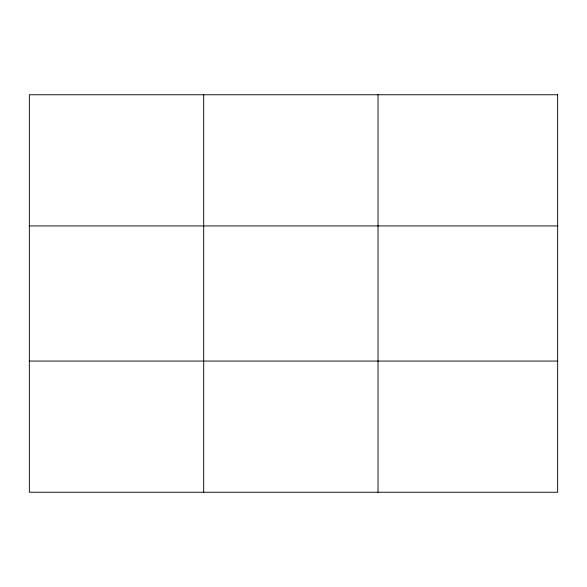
<?xml version="1.0" encoding="UTF-8"?>
<svg xmlns="http://www.w3.org/2000/svg" width="587" height="587" viewBox="0 0 587 587"><rect width="100%" height="100%" fill="white"/><g stroke="black" fill="none" stroke-linecap="round" stroke-linejoin="round"><path stroke-width="0.88" d="M203.689 94.756L203.689 492.244M378.028 94.756L378.028 492.244M29.35 225.929L557.65 225.929M29.35 361.071L557.65 361.071M557.65 94.756L557.65 492.244L29.35 492.244L29.35 94.756L557.65 94.756"/></g></svg>
